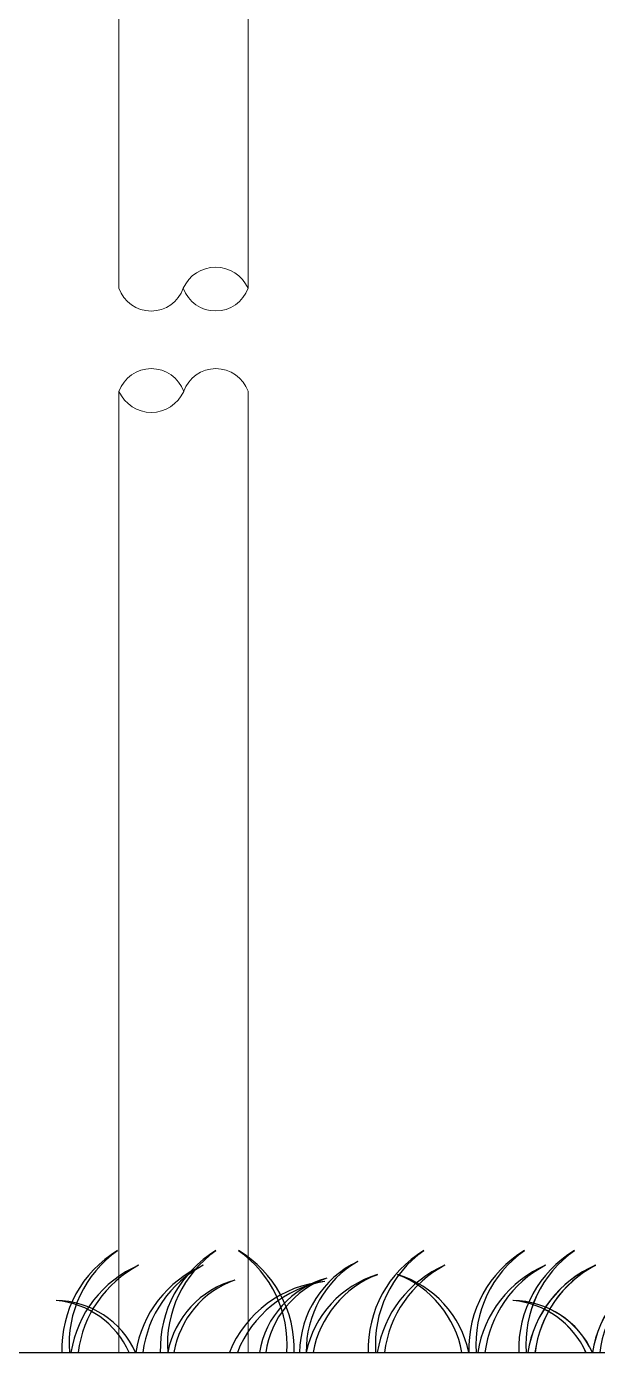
# Model space of a CAD drawing. Header units: millimetres. Extents: x 3633 to 4629, y 3430 to 3787.
# Drawn here: x 4596.73 to 4602.98, y 3586.88 to 3601.37 of the extents above; entities that cross this region are included whole.
import ezdxf

# ---------------------------------------------------------------- set-up
doc = ezdxf.new("R2010")
doc.units = ezdxf.units.MM
doc.layers.add('light', color=7, linetype='Continuous', lineweight=9, true_color=0x000000)

# ---------------------------------------------------------------- blocks, each defined once
blk = doc.blocks.new('*U73')
at = {"layer": 'light', "ltscale": 15}
for p, q in [((-141.3, 3665.9), (-141.3, 2327.3)), ((141.3, 3665.9), (141.3, 2327.3)), ((-141.3, 2101.8), (-141.3, 0)), ((141.3, 2101.9), (141.3, 0))]:
    blk.add_line(p, q, dxfattribs=at)
blk.add_lwpolyline([(141.3, 0), (-141.3, 0)], dxfattribs=at)
for centre, major_axis, start_param, end_param in [((70.4, 2295.8), (54.8, 54.8), 5.915742, 8.221813), ((70.4, 2295.8), (54.8, 54.8), 5.915742, 8.221813), ((70.4, 2295.8), (54.8, 54.8), 5.915742, 8.221813), ((-70.9, 2352.3), (-52.9, 52.9), 1.127575, 3.584814), ((-70.9, 2352.3), (-52.9, 52.9), 1.127575, 3.584814), ((-70.9, 2352.3), (-52.9, 52.9), 1.127575, 3.584814), ((70.4, 2353), (-53.3, 53.3), 1.13396, 3.578817), ((70.4, 2353), (-53.3, 53.3), 1.13396, 3.578817), ((70.4, 2353), (-53.3, 53.3), 1.13396, 3.578817), ((-70.4, 2076.1), (53.3, 53.3), 5.846349, 8.291206), ((-70.4, 2076.1), (53.3, 53.3), 5.846349, 8.291206), ((-70.4, 2076.1), (53.3, 53.3), 5.846349, 8.291206), ((70.9, 2076.8), (-52.9, 52.9), 4.269167, 6.726407), ((70.9, 2076.8), (-52.9, 52.9), 4.269167, 6.726407), ((70.9, 2076.8), (-52.9, 52.9), 4.269167, 6.726407), ((-70.4, 2133.3), (54.8, 54.8), 2.77415, 5.08022), ((-70.4, 2133.3), (54.8, 54.8), 2.77415, 5.08022), ((-70.4, 2133.3), (54.8, 54.8), 2.77415, 5.08022)]:
    blk.add_ellipse(centre, major_axis=major_axis, ratio=1, start_param=start_param, end_param=end_param, dxfattribs=at)
blk = doc.blocks.new('grass')
at = {"color": 0}
for centre, radius, start, end in [((283.4, 7.6), 250.6, 120.9153, 181.7436), ((299.1, 17.8), 250.6, 125.1975, 184.082), ((498.8, 7.6), 250.6, 120.9153, 181.7436), ((514.5, 17.8), 250.6, 125.1975, 184.082), ((290.9, 7.6), 250.6, 358.2564, 59.0847), ((275.2, 17.8), 250.6, 355.918, 54.8025), ((953.9, 7.6), 250.6, 120.9153, 181.7436), ((969.6, 17.8), 250.6, 125.1975, 184.082), ((1174, 7.6), 250.6, 120.9153, 181.7436), ((1189.7, 17.8), 250.6, 125.1975, 184.082), ((300.2, -39.5), 250.6, 113.3716, 170.93), ((317.1, -31.4), 250.6, 117.6539, 172.7928), ((441.8, -39.5), 250.6, 113.3716, 170.93), ((458.7, -31.4), 250.6, 117.6539, 172.7928), ((778.4, -4.1), 225.6, 115.7068, 178.9593), ((793.3, 3.8), 225.6, 119.989, 180.9593), ((970.7, -39.5), 250.6, 113.3716, 170.93), ((987.6, -31.4), 250.6, 117.6539, 172.7928), ((1190.7, -39.5), 250.6, 113.3716, 170.93), ((1207.6, -31.4), 250.6, 117.6539, 172.7928), ((465.3, -38.9), 204.5, 105.3788, 169.0232), ((479.8, -34.3), 204.5, 109.661, 170.3333), ((631.6, -94.2), 250.6, 95.3506, 157.9162), ((650.1, -91.8), 250.6, 99.6328, 158.5173), ((666.7, -34.5), 204.5, 105.3788, 170.2977), ((681.3, -29.9), 204.5, 109.661, 171.6027), ((788.6, -45.9), 225.6, 106.7576, 168.2484), ((804.6, -40.5), 225.6, 111.0398, 169.6613), ((702.6, -45.9), 225.6, 11.7516, 73.2424), ((686.6, -40.5), 225.6, 10.3387, 68.9602), ((18.2, -79.9), 193.4, 24.414, 89.3231), ((3.8, -79.2), 193.4, 24.1831, 85.0409)]:
    blk.add_arc(centre, radius, start, end, dxfattribs=at)

msp = doc.modelspace()

# ---------------------------------------------------------------- linework, layer by layer
at = {"color": 0}
msp.add_line((4592.118, 3586.876), (4605.953, 3586.876), dxfattribs=at)
for centre, radius, start, end in [((4603.375, 3586.914), 1.253, 120.9153, 181.7436), ((4603.453, 3586.965), 1.253, 125.1975, 184.082), ((4603.458, 3586.678), 1.253, 113.3716, 170.93), ((4603.543, 3586.718), 1.253, 117.6539, 172.7928), ((4604.166, 3586.678), 1.253, 113.3716, 170.93), ((4602.048, 3586.476), 0.967, 24.414, 89.3231), ((4601.976, 3586.48), 0.967, 24.1831, 85.0409)]:
    msp.add_arc(centre, radius, start, end, dxfattribs=at)

# ---------------------------------------------------------------- block references
at = {"color": 0, "xscale": 0.005, "yscale": 0.005, "zscale": 0.005}
for name, p in [('*U73', (4598.453, 3586.876)), ('grass', (4596.958, 3586.876)), ('grass', (4596.958, 3586.876)), ('grass', (4601.958, 3586.876))]:
    msp.add_blockref(name, p, dxfattribs=at)

doc.saveas('drawing.dxf')
